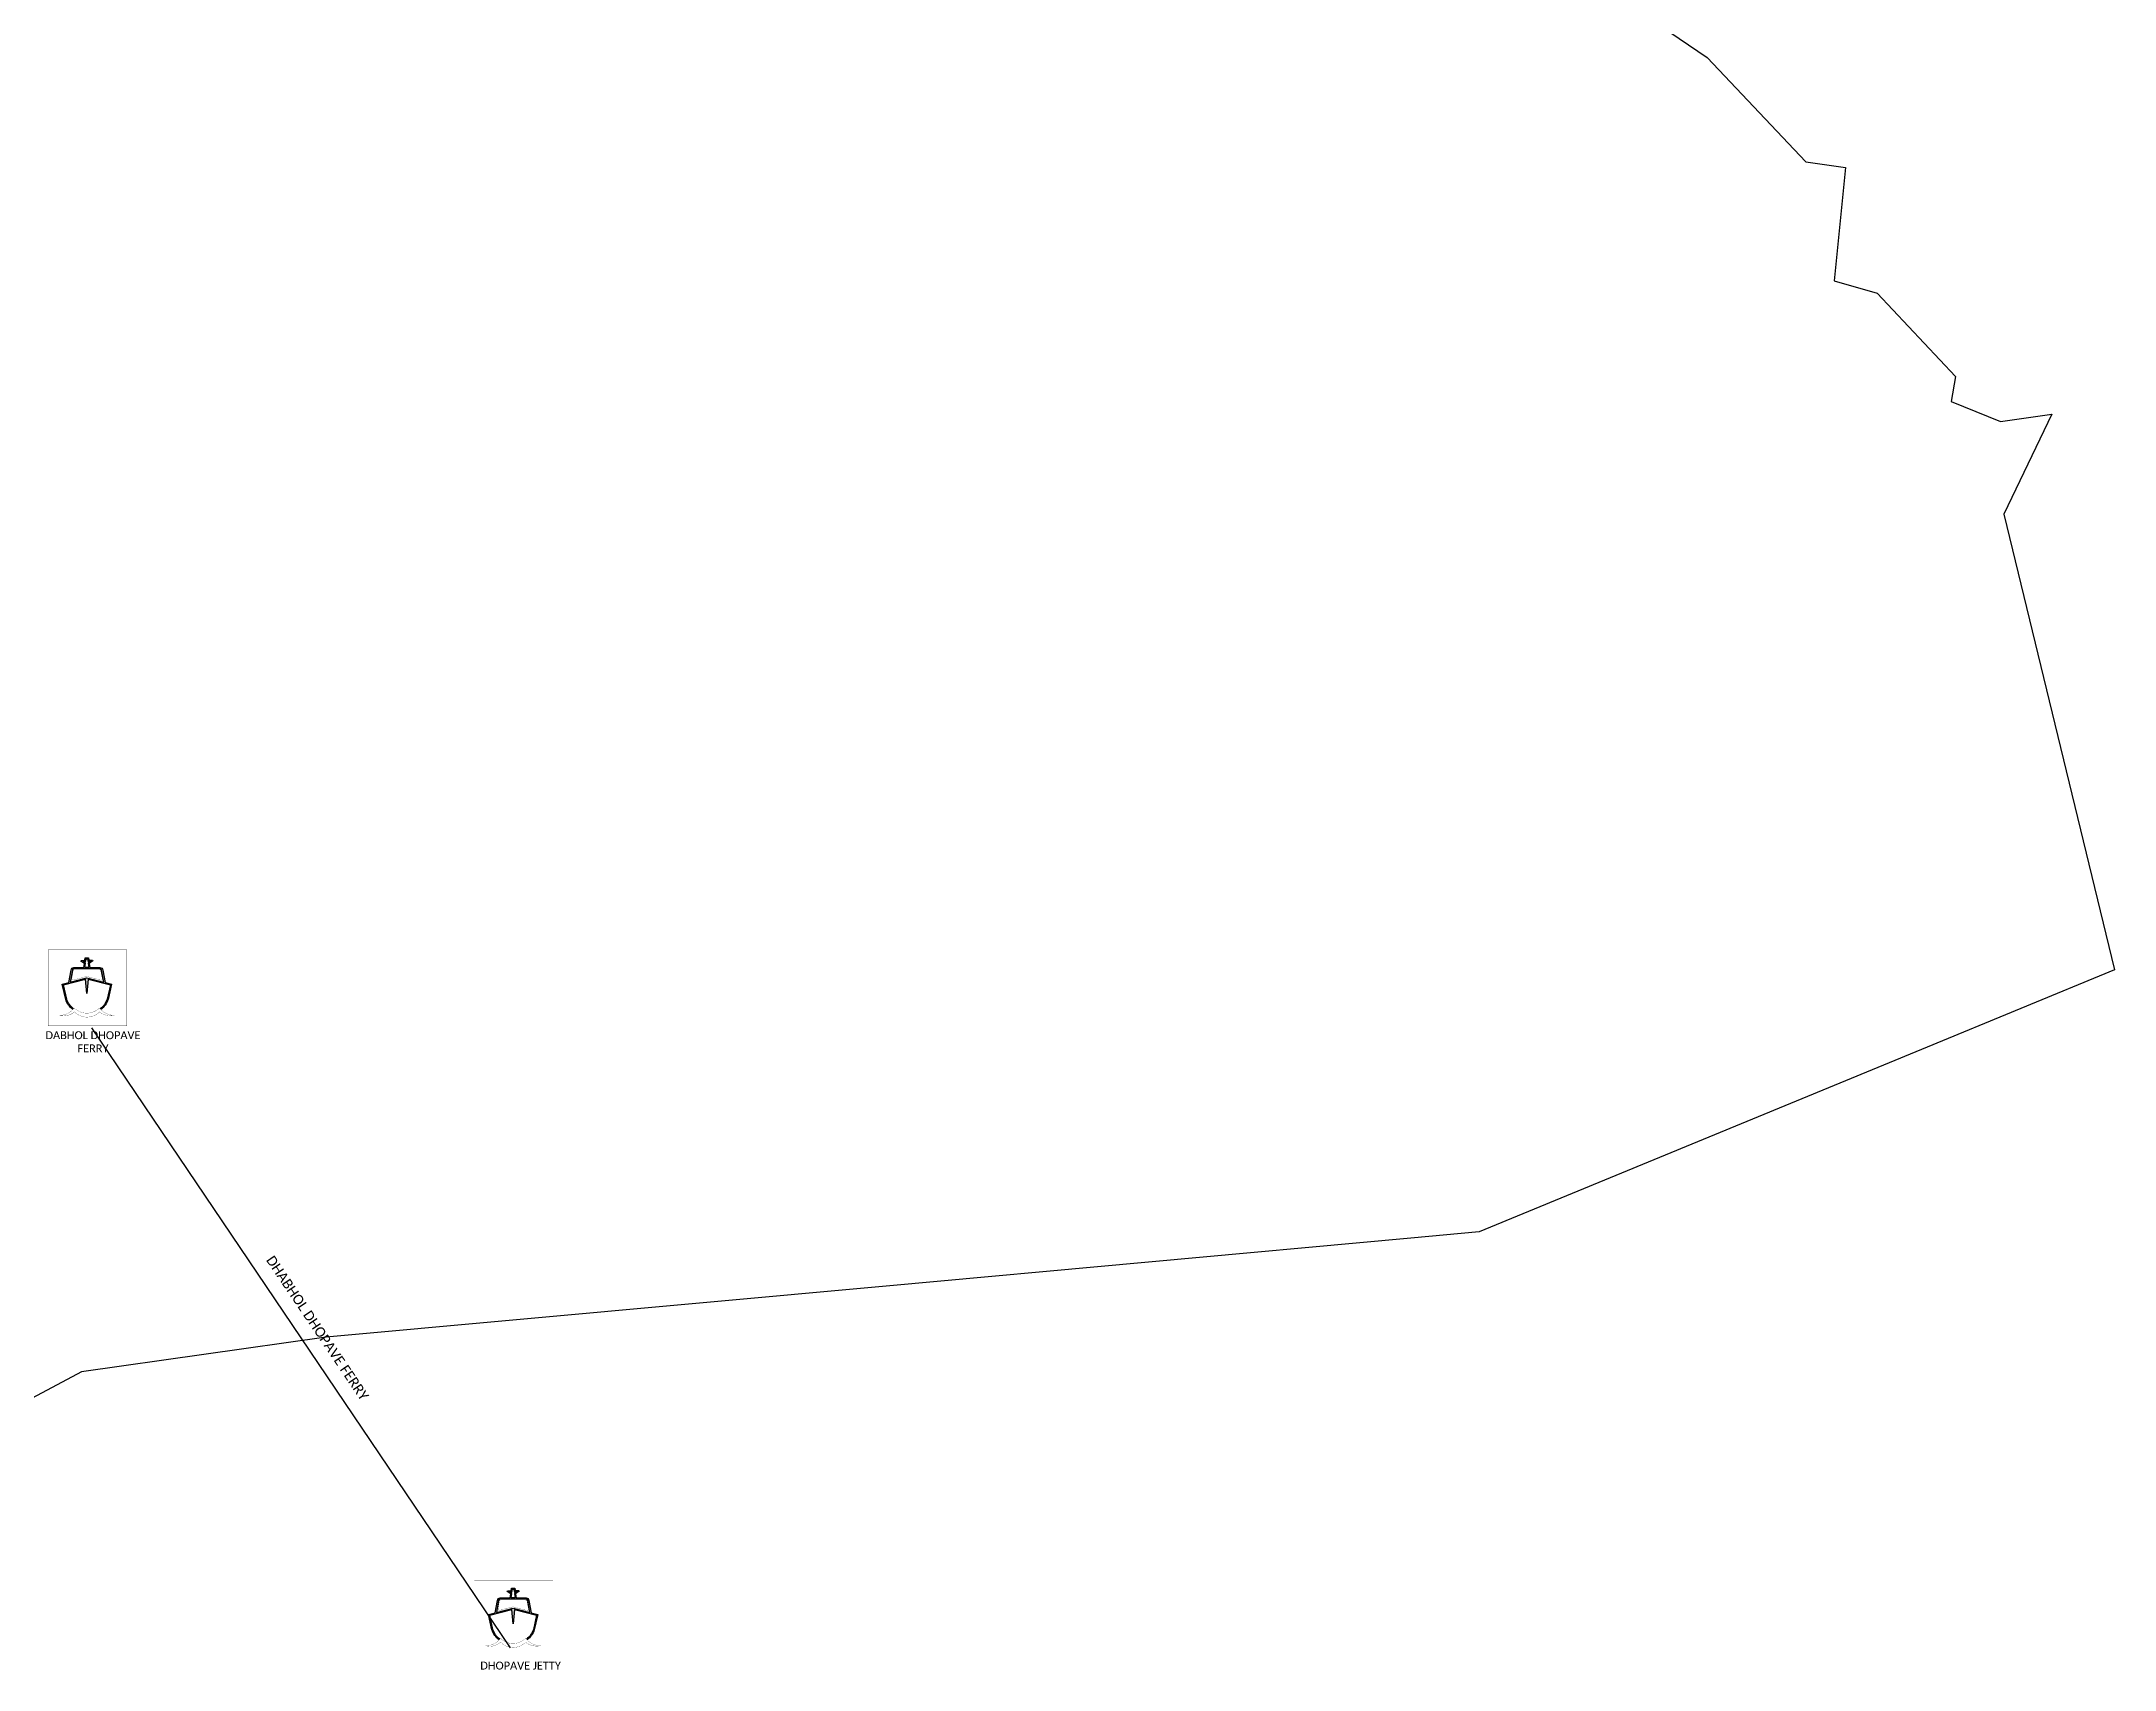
# Model space of a CAD drawing. Header units: metres. Extents: x 303788 to 308665, y 1944207 to 1947942.
# Drawn here: x 306565 to 308665, y 1944642 to 1946292 of the extents above; entities that cross this region are included whole.
import ezdxf

# ---------------------------------------------------------------- set-up
doc = ezdxf.new("R2010")
doc.units = ezdxf.units.M
doc.header["$MEASUREMENT"] = 0
for name, color, linetype in [('FERRY', 14, 'Continuous'), ('FERRY ROUTE', 5, 'Continuous'), ('FERRY ROUTE TEXT', 7, 'Continuous'), ('JETTY TEXT', 7, 'Continuous')]:
    doc.layers.add(name, color=color, linetype=linetype)
doc.styles.get("Standard").update_dxf_attribs({"font": 'calibri.ttf'})
doc.linetypes.add('FENCELINE2', pattern='A,0.25,-0.1,[132,ltypeshp.shx,S=0.1,R=0,X=-0.1,Y=0],-0.1,1', length=1.45)

# ---------------------------------------------------------------- blocks, each defined once
blk = doc.blocks.new('TUYJYHJ')
h = blk.add_hatch(color=256)
h.dxf.hatch_style = 1
h.paths.add_polyline_path([(-17427, 33760, 0.3927863), (-17566, 33889), (-18045, 33889), (-18075, 34080), (-17901, 34205), (-17918, 34237), (-18098, 34237), (-18112, 34354), (-18272, 34355), (-18285, 34236), (-18465, 34234), (-18482, 34202), (-18306, 34078), (-18333, 33889), (-18821, 33889, 0.3808527), (-18952, 33762), (-19066, 33168), (-19383, 33085), (-19217, 32340, 0.1416171), (-18869, 31851, 0.0136089), (-18837, 31886, -0.1415696), (-19171, 32353), (-19326, 33051), (-18254, 33330), (-18191, 32633), (-18127, 33330), (-17055, 33051), (-17210, 32353, -0.1421711), (-17546, 31885, 0.0134174), (-17514, 31849, 0.1421217), (-17165, 32340), (-16999, 33085), (-17315, 33168)])
h.paths.add_polyline_path([(-17377, 33184), (-18191, 33396), (-19003, 33184), (-18894, 33755, -0.3875835), (-18819, 33831), (-17566, 33831, -0.4030462), (-17485, 33753)], flags=16)
h.paths.add_polyline_path([(-17522, 33276), (-18153, 33444, 0.1099752), (-18246, 33444), (-18863, 33280, -0.3953326), (-18920, 33345), (-18859, 33724, -0.2949015), (-18804, 33783), (-17594, 33782, -0.3365152), (-17524, 33736), (-17447, 33341, -0.3840616)], flags=0)
h.paths.add_polyline_path([(-18093, 33889), (-18286, 33889), (-18255, 34100), (-18379, 34188), (-18243, 34190), (-18230, 34308), (-18154, 34307), (-18140, 34190), (-18003, 34190), (-18126, 34101)], flags=16)
at = {"const_width": 10}
blk.add_lwpolyline([(-20070, 34743), (-16263, 34743), (-16263, 31059), (-20070, 31059)], close=True, dxfattribs=at)
at = {"flags": 128}
for points in [[(-18869, 31851, -0.1416171), (-19217, 32340), (-19383, 33085), (-19066, 33168), (-18952, 33762, -0.3808527), (-18821, 33889), (-18333, 33889), (-18306, 34078), (-18482, 34202), (-18465, 34234), (-18285, 34236), (-18272, 34355), (-18112, 34354), (-18112, 34354), (-18098, 34237), (-17918, 34237), (-17901, 34205), (-18075, 34080), (-18045, 33889), (-17565, 33889), (-17565, 33889, -0.3919775), (-17427, 33760), (-17315, 33168), (-16999, 33085), (-17165, 32340, -0.1421217), (-17514, 31849)], [(-18837, 31886, -0.1415696), (-19171, 32353), (-19326, 33051), (-18254, 33330)], [(-17377, 33184), (-17485, 33753, 0.4019781), (-17565, 33831), (-18819, 33831, 0.3875835), (-18894, 33755), (-19003, 33184)], [(-18127, 33330), (-17055, 33051), (-17210, 32353, -0.1421711), (-17546, 31885)]]:
    blk.add_lwpolyline(points, format="xyb", dxfattribs=at)
for points in [[(-18286, 33889), (-18255, 34100), (-18379, 34188), (-18243, 34190), (-18230, 34308), (-18154, 34307), (-18140, 34190), (-18003, 34190), (-18126, 34101), (-18093, 33889)], [(-19003, 33184), (-18191, 33396), (-17377, 33184)], [(-18093, 33889), (-18286, 33889)], [(-18127, 33330), (-18191, 32633), (-18254, 33330)]]:
    blk.add_lwpolyline(points, dxfattribs=at)
at = {"const_width": 10, "flags": 128}
blk.add_lwpolyline([(-17594, 33782, -0.3365152), (-17524, 33736), (-17447, 33341, -0.3840616), (-17522, 33276), (-18153, 33444, 0.1099752), (-18246, 33444), (-18863, 33280, -0.3953326), (-18920, 33345), (-18859, 33724, -0.2949015), (-18804, 33783)], format="xyb", close=True, dxfattribs=at)
at = {"const_width": 10}
blk.add_lwpolyline([(-19531, 31574, 0.2463985), (-18801, 31932, 0.4206168), (-17584, 31932, 0.244555), (-16847, 31572, -0.2283367), (-17585, 31739, -0.420789), (-18798, 31742, -0.2663096)], format="xyb", close=True, dxfattribs=at)

msp = doc.modelspace()

# ---------------------------------------------------------------- linework, layer by layer
at = {"color": 3, "flags": 128}
msp.add_lwpolyline([(308177.6, 1946326.5), (308252.3, 1946275.7), (308352.2, 1946170), (308392.3, 1946164.2), (308380.7, 1946049.6), (308424.5, 1946037.1), (308503.8, 1945952.6), (308499.4, 1945927.3), (308549.3, 1945907), (308601.5, 1945914.5), (308552.6, 1945813.1), (308664.8, 1945351.3), (308474.9, 1945273), (308021.2, 1945085.8), (307952.2, 1945079.5), (307420.6, 1945030.9), (306853.6, 1944979), (306605.6, 1944944), (306298.4, 1944780.2)], dxfattribs=at)
at = {"layer": 'FERRY ROUTE', "linetype": 'FENCELINE2', "ltscale": 10, "flags": 128}
msp.add_lwpolyline([(306615.7, 1945292.6), (307039.7, 1944664.4)], dxfattribs=at)

# ---------------------------------------------------------------- block references
at = {"layer": 'FERRY', "xscale": 0.02092173326801607, "yscale": 0.02092173326801607, "zscale": 0.02092173326801607}
for p in [(306991.7, 1944644.7), (307423.4, 1944006)]:
    msp.add_blockref('TUYJYHJ', p, dxfattribs=at)

# ---------------------------------------------------------------- texts
at = {"layer": 'FERRY ROUTE TEXT', "insert": (306800.5, 1945062.9), "char_height": 10, "attachment_point": 1, "rotation": 303.9976}
msp.add_mtext_dynamic_manual_height_columns('DHABHOL DHOPAVE FERRY', width=229.759, gutter_width=1, heights=[0], dxfattribs=at)
at = {"layer": 'JETTY TEXT', "char_height": 8, "attachment_point": 1}
for s, insert in [('\\pxqc;DABHOL DHOPAVE FERRY ', (306562, 1945289.1)), ('\\pxqc; DHOPAVE JETTY', (306993.7, 1944650.4))]:
    msp.add_mtext_dynamic_manual_height_columns(s, width=110.496, gutter_width=1, heights=[32.1], dxfattribs=dict(at, insert=insert))

doc.saveas('drawing.dxf')
